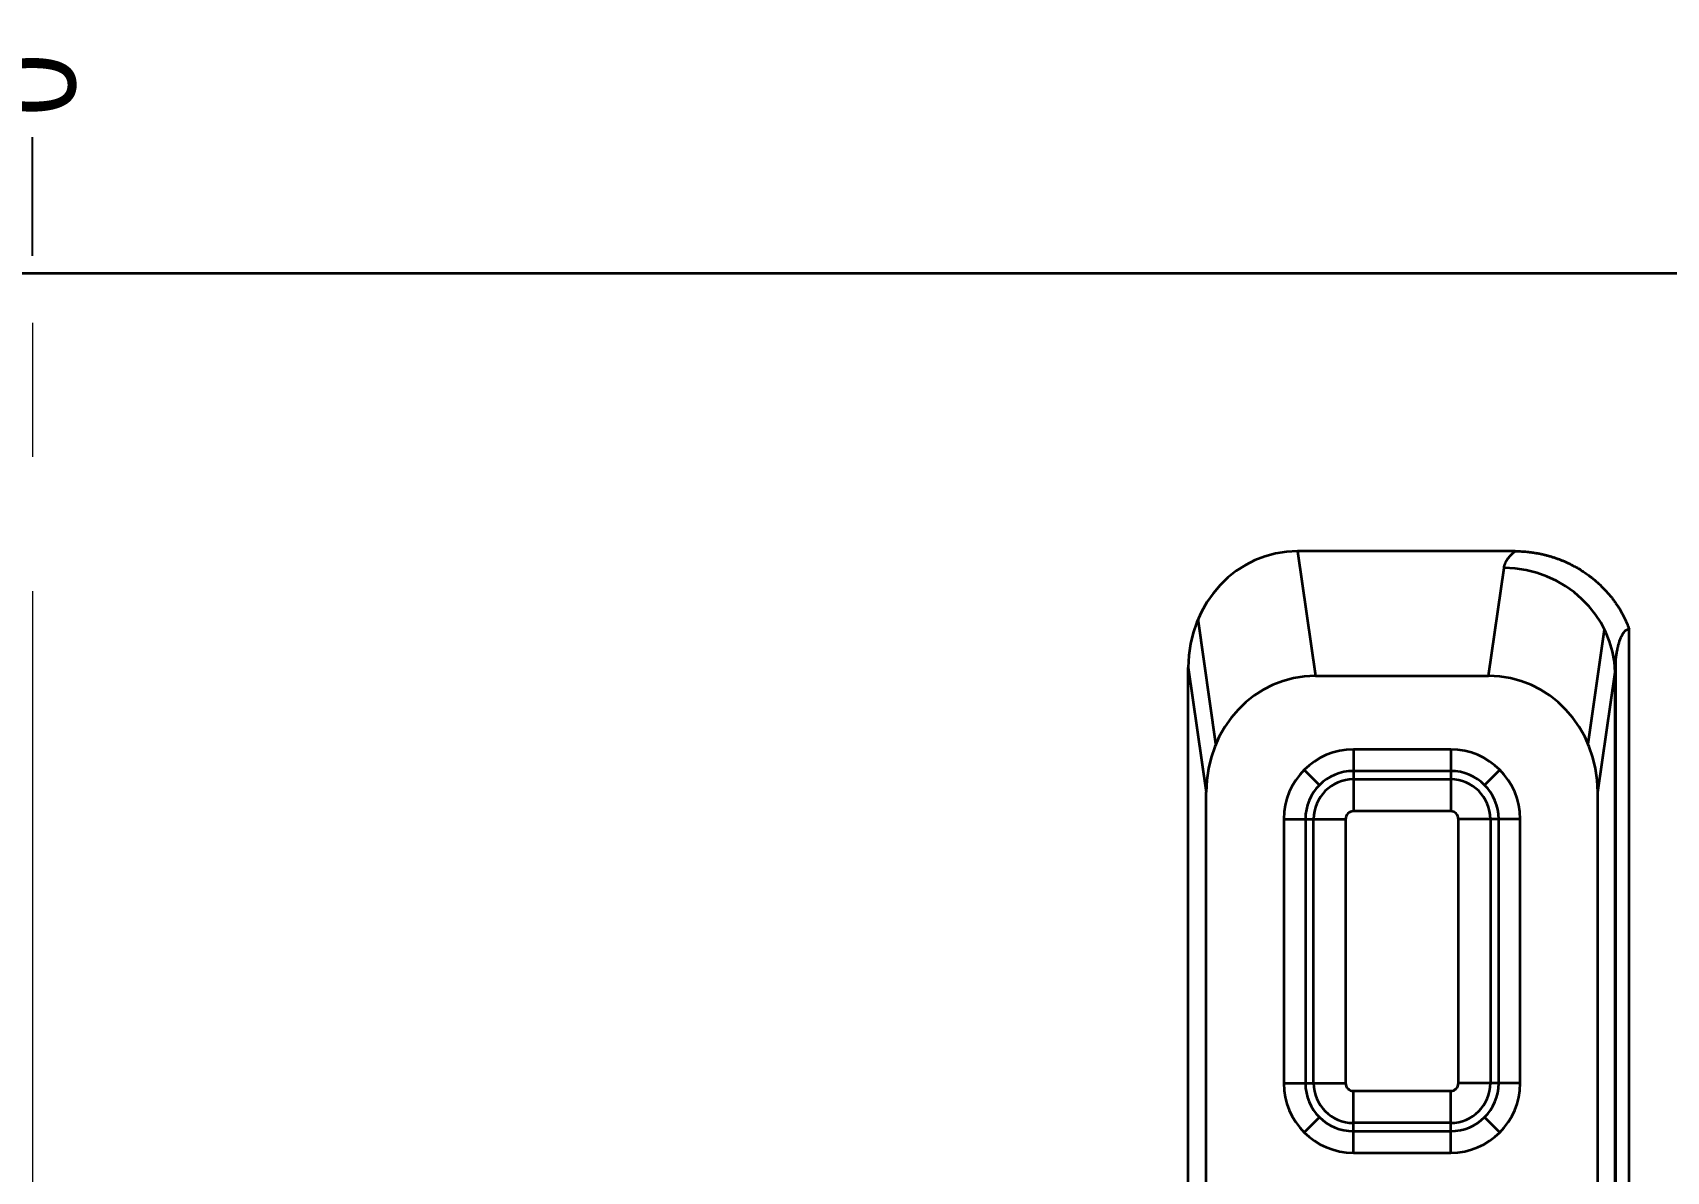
# Model space of a CAD drawing. Header units: millimetres. Extents: x -467 to 269, y 332 to 784.
# Drawn here: x -231.7 to -114.2, y 702.3 to 784.2 of the extents above; entities that cross this region are included whole.
import ezdxf

# ---------------------------------------------------------------- set-up
doc = ezdxf.new("R2010")
doc.units = ezdxf.units.MM
doc.linetypes.add('CENTER', pattern=[50.8, 31.75, -6.35, 6.35, -6.35])
doc.layers.add('1', color=7, linetype='Continuous', true_color=0xffffff)
doc.layers.add('10', color=7, linetype='Continuous', true_color=0xffffff)
doc.layers.add('dim', color=82, linetype='Continuous', lineweight=9)
doc.styles.add('Capful-A', font='')
doc.styles.get('Capful-A').set_extended_font_data('Microsoft YaHei')
doc.dimstyles.new('Capful-A-2.5', dxfattribs={"dimscale": 2.5, "dimtxt": 2.5, "dimasz": 2.5, "dimexe": 1.5, "dimexo": 1, "dimgap": 1.5, "dimtad": 0, "dimdsep": 46, "dimtxsty": 'Capful-A', "dimcen": 0, "dimclrt": 7, "dimazin": 2, "dimtfac": 1, "dimtmove": 0, "dimatfit": 3, "dimfxl": 0, "dimtolj": 1, "dimtzin": 0, "dimarcsym": 0})

# ---------------------------------------------------------------- blocks, each defined once
blk = doc.blocks.new('*D33')
at = {"layer": 'Defpoints', "color": 0, "transparency": 16777216}
for p in [(-231.74, 766.87), (-231.74, 576.87)]:
    blk.add_point(p, dxfattribs=at)
at = {"layer": 'dim', "color": 0, "lineweight": -2, "transparency": 16777216}
blk.add_line((-231.74, 768.12), (-231.74, 777.1), dxfattribs=at)
at = {"layer": 'dim', "color": 7, "transparency": 16777216, "insert": (-231.74, 780.41), "char_height": 6.25, "attachment_point": 5, "rotation": 90, "style": 'Capful-A', "bg_fill": 3, "box_fill_scale": 1.1, "bg_fill_color": 256, "bg_fill_true_color": 13158600, "bg_fill_transparency": 0}
blk.add_mtext('\\A1;0', dxfattribs=at)
at = {"layer": 'Defpoints', "color": 0, "transparency": 16777216}
blk.add_point((-231.74, 777.1), dxfattribs=at)

msp = doc.modelspace()

# ---------------------------------------------------------------- linework, layer by layer
at = {"layer": '1', "color": 1, "linetype": 'CENTER', "lineweight": 18, "ltscale": 1.52}
msp.add_line((-231.737, 386.87), (-231.737, 766.87), dxfattribs=at)
at = {"layer": '10', "color": 7, "linetype": 'Continuous', "lineweight": 35}
for p, q in [((-410.409, 766.87), (-53.065, 766.87)), ((-125.108, 746.87), (-140.756, 746.87)), ((-140.756, 746.87), (-139.466, 737.909)), ((-127.028, 737.909), (-125.909, 745.68)), ((-146.63, 733.023), (-147.92, 741.984)), ((-119.864, 733.023), (-118.681, 741.244)), ((-148.624, 695.018), (-148.624, 738.509)), ((-148.624, 738.509), (-147.333, 729.548)), ((-139.466, 737.909), (-127.028, 737.909)), ((-119.161, 729.548), (-117.92, 738.163)), ((-117.92, 695.118), (-117.92, 738.163)), ((-117.871, 695.089), (-117.871, 739.024)), ((-136.747, 732.612), (-136.747, 731.065)), ((-129.747, 732.612), (-136.747, 732.612)), ((-129.747, 732.612), (-129.747, 731.065)), ((-140.283, 731.148), (-139.188, 730.054)), ((-129.747, 731.065), (-136.747, 731.065)), ((-136.747, 731.065), (-136.747, 728.167)), ((-129.747, 731.065), (-129.747, 728.167)), ((-126.212, 731.148), (-127.306, 730.054)), ((-136.747, 730.469), (-129.747, 730.469)), ((-147.333, 697.606), (-147.333, 729.548)), ((-119.161, 697.606), (-119.161, 729.548)), ((-141.747, 727.612), (-140.199, 727.612)), ((-141.747, 727.612), (-141.747, 708.612)), ((-140.199, 727.612), (-140.199, 708.612)), ((-140.199, 727.612), (-137.301, 727.612)), ((-139.603, 708.612), (-139.603, 727.612)), ((-137.301, 727.612), (-137.301, 708.612)), ((-129.747, 728.167), (-136.747, 728.167)), ((-129.193, 708.612), (-129.193, 727.612)), ((-126.295, 727.612), (-129.193, 727.612)), ((-126.891, 727.612), (-126.891, 708.612)), ((-126.295, 708.612), (-126.295, 727.612)), ((-124.747, 727.612), (-126.295, 727.612)), ((-124.747, 708.612), (-124.747, 727.612)), ((-141.747, 708.612), (-140.199, 708.612)), ((-140.199, 708.612), (-137.301, 708.612)), ((-126.295, 708.612), (-129.193, 708.612)), ((-124.747, 708.612), (-126.295, 708.612)), ((-136.747, 708.058), (-129.747, 708.058)), ((-136.747, 705.16), (-136.747, 708.058)), ((-129.747, 705.16), (-129.747, 708.058)), ((-139.188, 706.171), (-140.283, 705.077)), ((-129.747, 705.756), (-136.747, 705.756)), ((-136.747, 705.16), (-129.747, 705.16)), ((-136.747, 703.612), (-136.747, 705.16)), ((-129.747, 703.612), (-129.747, 705.16)), ((-126.212, 705.077), (-127.306, 706.171)), ((-136.747, 703.612), (-129.747, 703.612))]:
    msp.add_line(p, q, dxfattribs=at)
for centre, radius, start, end in [((-136.747, 727.612), 5, 90, 180), ((-129.747, 727.612), 5, 360, 90), ((-136.747, 727.612), 3.452, 90, 180), ((-129.747, 727.612), 3.452, 0, 90), ((-136.747, 727.612), 2.856, 90, 180), ((-129.747, 727.612), 2.856, 0, 90), ((-136.747, 727.612), 0.554, 90, 180), ((-129.747, 727.612), 0.554, 0, 90), ((-136.747, 708.612), 5, 180, 270), ((-136.747, 708.612), 3.452, 180, 270), ((-136.747, 708.612), 2.856, 180, 270), ((-136.747, 708.612), 0.554, 180, 270), ((-129.747, 708.612), 3.452, 270, 360), ((-129.747, 708.612), 5, 270, 360), ((-129.747, 708.612), 2.856, 270, 0), ((-129.747, 708.612), 0.554, 270, 0)]:
    msp.add_arc(centre, radius, start, end, dxfattribs=at)
for centre, major_axis, ratio, start_param, end_param in [((-140.613, 738.357), (1.215, -8.437), 0.9385552, 3.0072647, 4.5601601), ((-125.91, 738.163), (-7.918, 1.14), 0.9385553, 3.2938474, 4.8467005), ((-139.322, 729.396), (1.215, -8.437), 0.9385552, 3.0072647, 4.5601601), ((-127.172, 729.396), (1.215, 8.437), 0.9385552, 4.8646179, 6.4175133)]:
    msp.add_ellipse(centre, major_axis=major_axis, ratio=ratio, start_param=start_param, end_param=end_param, dxfattribs=at)
for points, degree, knots in [([(-125.909, 745.68), (-125.864, 745.999), (-125.649, 746.309), (-125.449, 746.599), (-125.108, 746.87)], 2, [0, 0, 0, 0.5, 0.5, 1, 1, 1]), ([(-125.108, 746.87), (-123.491, 746.87), (-121.971, 746.299), (-120.623, 745.793), (-119.514, 744.895), (-118.55, 744.115), (-117.862, 743.117), (-117.261, 742.245), (-116.917, 741.269)], 2, [0, 0, 0, 0.25, 0.25, 0.5, 0.5, 0.75, 0.75, 1, 1, 1]), ([(-117.92, 738.163), (-117.92, 738.178), (-117.92, 738.208), (-117.919, 738.255), (-117.917, 738.305), (-117.915, 738.359), (-117.913, 738.416), (-117.911, 738.476), (-117.906, 738.574), (-117.899, 738.69), (-117.89, 738.808), (-117.883, 738.894), (-117.875, 738.978), (-117.864, 739.088), (-117.848, 739.227), (-117.827, 739.38), (-117.803, 739.54), (-117.776, 739.692), (-117.749, 739.832), (-117.723, 739.949), (-117.701, 740.042), (-117.679, 740.129), (-117.655, 740.218), (-117.626, 740.315), (-117.594, 740.413), (-117.56, 740.512), (-117.525, 740.603), (-117.49, 740.685), (-117.457, 740.758), (-117.423, 740.825), (-117.388, 740.888), (-117.353, 740.945), (-117.32, 740.994), (-117.29, 741.034), (-117.264, 741.067), (-117.24, 741.094), (-117.208, 741.129), (-117.169, 741.166), (-117.123, 741.202), (-117.09, 741.222), (-117.065, 741.234), (-117.049, 741.242), (-117.032, 741.248), (-117.016, 741.254), (-116.999, 741.259), (-116.983, 741.263), (-116.966, 741.266), (-116.95, 741.268), (-116.933, 741.269), (-116.922, 741.269), (-116.917, 741.269)], 3, [0, 0, 0, 0, 0.0128379, 0.0266559, 0.0414505, 0.0572165, 0.0739473, 0.0916341, 0.1102664, 0.1597282, 0.1941497, 0.2137724, 0.2360744, 0.2685202, 0.3107888, 0.3594075, 0.4037836, 0.453001, 0.4947876, 0.5295059, 0.5575216, 0.5791758, 0.6081607, 0.6378376, 0.6680343, 0.6985617, 0.7292061, 0.7535159, 0.7766495, 0.7985875, 0.819319, 0.8394271, 0.8565231, 0.8709192, 0.8828881, 0.8926608, 0.9014463, 0.9238437, 0.9389026, 0.9514981, 0.9567428, 0.9618753, 0.9669036, 0.9718366, 0.9766838, 0.9814552, 0.9861612, 0.9908129, 0.9954219, 1, 1, 1, 1])]:
    msp.add_open_spline(points, degree=degree, knots=knots, dxfattribs=at)
msp.add_open_spline([(-116.917, 695.018), (-116.917, 741.269)], degree=1, dxfattribs=at)

# ---------------------------------------------------------------- next in the draw order: dimensions: what is measured, and where the dimension line sits
at = {"layer": 'dim'}
dim = msp.add_ordinate_dim(feature_location=(-231.737028352, 766.870444756), offset=(0, 10.22687115), dtype=1, origin=(-231.737028352, 576.870444756), dimstyle='Capful-A-2.5', override={"dimasz": 2, "dimexe": 0.49975, "dimexo": 0.49975, "dimgap": 0.49975}, dxfattribs=at)
dim.commit()
dim.dimension.update_dxf_attribs({"geometry": '*D33', "text_midpoint": (-231.737028352, 780.40850498)})

doc.saveas('drawing.dxf')
